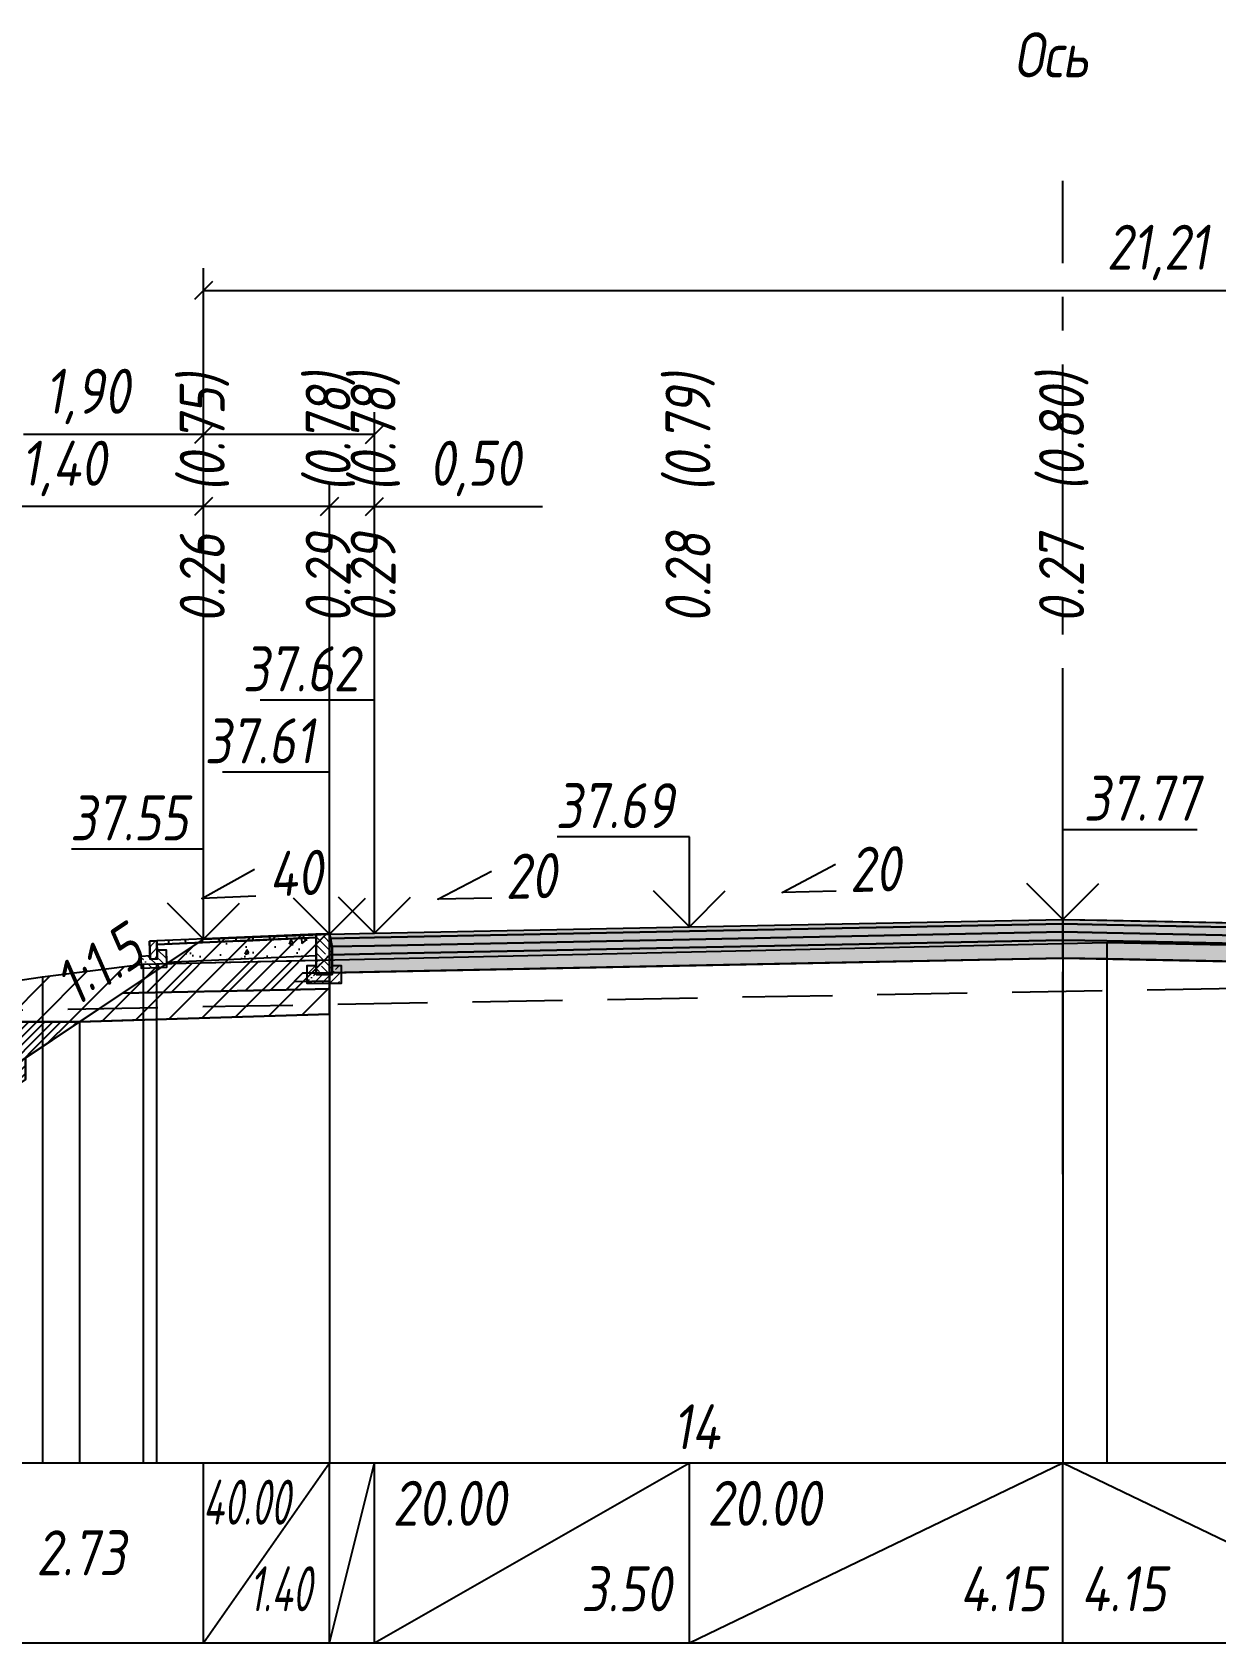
# Model space of a CAD drawing. Extents: x -717 to 1451, y -133302 to 233.
# Drawn here: x -238.1 to -172.3, y -111398.1 to -111308.6 of the extents above; entities that cross this region are included whole.
import ezdxf
from ezdxf.enums import TextEntityAlignment as Align

# ---------------------------------------------------------------- set-up
doc = ezdxf.new("R2010")
doc.units = 0
doc.linetypes.add('осевая2', pattern=[1.125, 0.75, -0.125, 0.125, -0.125])
doc.linetypes.add('штриховая', pattern=[0.75, 0.5, -0.25])
for name, color, linetype in [('Интерполированный поперечник', 2, 'Continuous'), ('КОД_399', 252, 'Continuous'), ('Код_514', 1, 'Continuous'), ('Контур_0', 7, 'Continuous'), ('Контур_2521', 7, 'Continuous'), ('Контур_2564', 7, 'Continuous'), ('Контур_2660', 7, 'Continuous'), ('Контур_2665', 7, 'Continuous'), ('Контур_400', 7, 'Continuous'), ('Контур_508', 7, 'Continuous'), ('Контур_512', 7, 'Continuous'), ('Контур_513', 7, 'Continuous'), ('Контур_818', 7, 'Continuous'), ('Красный поперечник', 1, 'Continuous'), ('Объём_2501', 7, 'Continuous'), ('Объём_2564', 7, 'Continuous'), ('Объём_2650', 7, 'Continuous'), ('Объём_2660', 7, 'Continuous'), ('Объём_2661', 7, 'Continuous'), ('Объём_2663', 7, 'Continuous'), ('Объём_2665', 7, 'Continuous'), ('Объём_2666', 7, 'Continuous'), ('Объём_2667', 7, 'Continuous'), ('Объём_2668', 7, 'Continuous'), ('Объём_2669', 7, 'Continuous'), ('Объём_2675', 7, 'Continuous'), ('Ось', 1, 'осевая2'), ('Откосы', 7, 'Continuous'), ('Отметки покрытия', 7, 'Continuous'), ('Рабочие отметки', 7, 'Continuous'), ('Рабочие отметки доп.', 7, 'Continuous'), ('Слои выравнивания', 7, 'Continuous'), ('Таблица', 7, 'Continuous'), ('Уклоны проезжей части', 7, 'Continuous'), ('Черный поперечник', 3, 'Continuous')]:
    doc.layers.add(name, color=color, linetype=linetype)
for name, color, linetype, true_color in [('Контур_2540', 2, 'Continuous', 0xffff00), ('Контур_2560', 2, 'Continuous', 0xffff00), ('Контур_2561', 7, 'Continuous', 0xff8040), ('Контур_2562', 3, 'Continuous', 0x00ff00), ('Контур_2563', 7, 'Continuous', 0xff8000), ('Контур_2570', 7, 'Continuous', 0x80ff00), ('Контур_2725', 7, 'Continuous', 0x323232), ('Контур_2736', 4, 'Continuous', 0x00ffff), ('Контур_2737', 4, 'Continuous', 0x00ffff), ('Контур_2738', 4, 'Continuous', 0x00ffff), ('Контур_2739', 4, 'Continuous', 0x00ffff), ('Контур_2745', 7, 'Continuous', 0xa4ffff), ('Контур_2747', 4, 'Continuous', 0x00ffff), ('Контур_2748', 4, 'Continuous', 0x00ffff), ('Контур_2749', 4, 'Continuous', 0x00ffff), ('Контур_2760', 7, 'Continuous', 0x323232), ('Контур_2761', 7, 'Continuous', 0x323232), ('Контур_2762', 7, 'Continuous', 0x323232), ('Контур_2763', 7, 'Continuous', 0x323232), ('Контур_402', 7, 'Continuous', 0xff6464), ('Контур_703', 4, 'Continuous', 0x00ffff), ('Контур_705', 4, 'Continuous', 0x00ffff), ('Объём_2520', 7, 'Continuous', 0x80ffff), ('Объём_2540', 2, 'Continuous', 0xffff00), ('Объём_2560', 2, 'Continuous', 0xffff00), ('Объём_2561', 7, 'Continuous', 0xff8040), ('Объём_2562', 3, 'Continuous', 0x00ff00), ('Объём_2563', 7, 'Continuous', 0xff8000), ('Объём_2600', 7, 'Continuous', 0x808000), ('Объём_2620', 2, 'Continuous', 0xffff00), ('Объём_2746', 2, 'Continuous', 0xffff00)]:
    doc.layers.add(name, color=color, linetype=linetype, true_color=true_color)
doc.styles.get("Standard").update_dxf_attribs({"font": 'txt', "height": 2.5})
doc.styles.add('М', font='romand.shx', dxfattribs={"width": 0.8, "oblique": 10, "height": 2.5})
doc.dimstyles.new('ISO-25', dxfattribs={"dimtxt": 2.5, "dimasz": 2.5, "dimexe": 1.25, "dimexo": 0.625, "dimtad": 1, "dimtxsty": 'Standard', "dimcen": 2.5, "dimadec": 0, "dimazin": 0, "dimtfac": 1, "dimtmove": 0, "dimatfit": 3, "dimfxl": 1, "dimarcsym": 0})

# ---------------------------------------------------------------- blocks, each defined once
blk = doc.blocks.new('_Oblique')
at = {"color": 0, "linetype": 'ByBlock', "lineweight": -2}
blk.add_line((-0.5, -0.5), (0.5, 0.5), dxfattribs=at)
blk = doc.blocks.new('*D2281')
at = {"color": 0, "lineweight": -2, "transparency": 16777216}
for p, q in [((-228.541, -111358.443), (-228.541, -111333.723)), ((-221.541, -111358.163), (-221.541, -111333.723)), ((-228.541, -111334.973), (-239.869, -111334.973)), ((-221.541, -111334.973), (-228.541, -111334.973))]:
    blk.add_line(p, q, dxfattribs=at)
at = {"layer": 'Defpoints', "color": 0, "transparency": 16777216}
for p in [(-221.541, -111334.973), (-221.541, -111358.788), (-228.541, -111359.068)]:
    blk.add_point(p, dxfattribs=at)
at = {"color": 0, "lineweight": -2, "transparency": 16777216, "rotation": 180}
blk.add_blockref('_Oblique', (-228.541, -111334.973), dxfattribs=at)
at = {"color": 0, "lineweight": -2, "transparency": 16777216}
blk.add_blockref('_Oblique', (-221.541, -111334.973), dxfattribs=at)
at = {"color": 0, "transparency": 16777216, "insert": (-236.328, -111332.86), "char_height": 2.5, "width": 8.75, "attachment_point": 5, "style": 'М'}
blk.add_mtext('1,40', dxfattribs=at)
blk = doc.blocks.new('*D2283')
at = {"color": 0, "lineweight": -2, "transparency": 16777216}
for p, q in [((-221.541, -111358.163), (-221.541, -111333.723)), ((-219.041, -111358.113), (-219.041, -111333.723)), ((-221.541, -111334.973), (-219.041, -111334.973)), ((-219.041, -111334.973), (-209.699, -111334.973))]:
    blk.add_line(p, q, dxfattribs=at)
at = {"layer": 'Defpoints', "color": 0, "transparency": 16777216}
for p in [(-219.041, -111334.973), (-221.541, -111358.788), (-219.041, -111358.738)]:
    blk.add_point(p, dxfattribs=at)
at = {"color": 0, "lineweight": -2, "transparency": 16777216, "rotation": 180}
blk.add_blockref('_Oblique', (-221.541, -111334.973), dxfattribs=at)
at = {"color": 0, "lineweight": -2, "transparency": 16777216}
blk.add_blockref('_Oblique', (-219.041, -111334.973), dxfattribs=at)
at = {"color": 0, "transparency": 16777216, "insert": (-213.46, -111332.86), "char_height": 2.5, "width": 9.16667, "attachment_point": 5, "style": 'М'}
blk.add_mtext('0,50', dxfattribs=at)
blk = doc.blocks.new('*D2286')
at = {"color": 0, "lineweight": -2, "transparency": 16777216}
for p, q in [((-228.541, -111358.443), (-228.541, -111329.723)), ((-219.041, -111358.113), (-219.041, -111329.723)), ((-228.541, -111330.973), (-238.545, -111330.973)), ((-219.041, -111330.973), (-228.541, -111330.973))]:
    blk.add_line(p, q, dxfattribs=at)
at = {"layer": 'Defpoints', "color": 0, "transparency": 16777216}
for p in [(-219.041, -111330.973), (-219.041, -111358.738), (-228.541, -111359.068)]:
    blk.add_point(p, dxfattribs=at)
at = {"color": 0, "lineweight": -2, "transparency": 16777216, "rotation": 180}
blk.add_blockref('_Oblique', (-228.541, -111330.973), dxfattribs=at)
at = {"color": 0, "lineweight": -2, "transparency": 16777216}
blk.add_blockref('_Oblique', (-219.041, -111330.973), dxfattribs=at)
at = {"color": 0, "transparency": 16777216, "insert": (-235.005, -111328.86), "char_height": 2.5, "width": 8.75, "attachment_point": 5, "style": 'М'}
blk.add_mtext('1,90', dxfattribs=at)
blk = doc.blocks.new('*D2287')
at = {"color": 0, "lineweight": -2, "transparency": 16777216}
for p, q in [((-228.541, -111358.443), (-228.541, -111321.723)), ((-122.505, -111358.863), (-122.505, -111321.723)), ((-228.541, -111322.973), (-122.505, -111322.973))]:
    blk.add_line(p, q, dxfattribs=at)
at = {"layer": 'Defpoints', "color": 0, "transparency": 16777216}
for p in [(-122.505, -111322.973), (-228.541, -111359.068), (-122.505, -111359.488)]:
    blk.add_point(p, dxfattribs=at)
at = {"color": 0, "lineweight": -2, "transparency": 16777216, "rotation": 180}
blk.add_blockref('_Oblique', (-228.541, -111322.973), dxfattribs=at)
at = {"color": 0, "lineweight": -2, "transparency": 16777216}
blk.add_blockref('_Oblique', (-122.505, -111322.973), dxfattribs=at)
at = {"color": 0, "transparency": 16777216, "insert": (-175.523, -111320.86), "char_height": 2.5, "width": 10.83333, "attachment_point": 5, "style": 'М'}
blk.add_mtext('21,21', dxfattribs=at)
blk = doc.blocks.new('Тротуар1')
at = {"linetype": 'Continuous', "lineweight": 13}
h = blk.add_hatch(dxfattribs=at)
h.set_pattern_fill('ANSI35', scale=5, angle=90)
h.set_pattern_definition([(135, (-1541.6927, -4801.9416), (-0.88388348, -0.88388348), []), (135, (-1541.6927, -4801.0577), (-0.88388348, -0.88388348), [1.5625, -0.3125, 0, -0.3125])])
h.paths.add_polyline_path([(-16.72, -1.24), (-17.72, -1.24), (-17.72, -2.24), (-18.52, -2.24), (-18.52, -1.85), (-19.52, -1.89), (-19.52, -3.24), (-16.72, -3.24)])
h = blk.add_hatch(dxfattribs=at)
h.set_pattern_fill('ANSI35', scale=5)
h.set_pattern_definition([(45, (-1541.6927, -4800.4416), (-0.88388348, 0.88388348), []), (45, (-1540.8088, -4800.4416), (-0.88388348, 0.88388348), [1.5625, -0.3125, 0, -0.3125])])
h.paths.add_polyline_path([(-17.72, -0.24), (-18.52, -0.24), (-18.52, -2.24), (-17.72, -2.24)])
at = {"linetype": 'Continuous'}
h = blk.add_hatch(dxfattribs=at)
h.set_pattern_fill('ANSI31', color=256, scale=15, angle=45, style=0)
h.set_pattern_definition([(90, (-1932.1888, -4954.235), (-1.875, 3e-16), [])])
h.paths.add_polyline_path([(0, 0), (-17.72, -0.24), (-17.71, -0.63), (-11.04, -0.58), (0, -0.4)])
at = {"layer": 'КОД_399'}
h = blk.add_hatch(dxfattribs=at)
h.set_pattern_fill('AR-CONC', scale=0.7, angle=45, style=0)
h.set_pattern_definition([(95, (-1932.189, -4954.235), (3.860864, 3.2396496), [0.525, -5.775]), (40, (-1932.189, -4954.235), (-4.409945, 3.036377), [0.42, -4.62]), (145.45144, (-1931.867, -4953.965), (-0.549081, 6.2760265), [0.4461813, -4.907995]), (91.1842, (-1933.179, -4953.245), (6.101854, 4.4632964), [0.7875, -8.6625]), (141.63564, (-1932.67, -4952.873), (-0.1953, 9.447982), [0.669272, -7.361996]), (36.18416, (-1933.179, -4953.245), (-0.1953, 9.447982), [0.63, -6.93]), (66, (-1932.4363, -4952.9975), (4.947401, 0.9616773), [0.525, -5.775]), (11, (-1932.4363, -4952.9975), (-2.38496, 4.793659), [0.42, -4.62]), (116.45144, (-1932.024, -4952.9174), (2.562441, 5.7553363), [0.4461813, -4.907995]), (82.5, (-1932.1888, -4954.235), (-1.5875523, 1.7079287), [0, -4.564, 0, -4.69, 0, -4.6375]), (52.5, (-1932.1888, -4954.235), (-0.6501106, 3.2543661), [0, -2.674, 0, -4.459, 0, -1.7675]), (12.5, (-1933.2926, -4955.3388), (2.7539272, 2.5306453), [0, -1.75, 0, -5.46, 0, -7.245]), (2.5, (-1933.7876, -4955.8337), (2.3911299, 3.3821186), [0, -2.275, 0, -3.626, 0, -5.145])])
h.paths.add_polyline_path([(0, -0.4), (-17.71, -0.63), (-17.72, -1.24), (-16.71, -1.24), (-16.72, -2.62), (-0.07, -2.41)])
at = {"linetype": 'Continuous'}
blk.add_lwpolyline([(-17.72, -1.24), (-16.72, -1.24), (-16.72, -3.24), (-19.52, -3.24), (-19.52, -1.89), (-18.52, -1.85)], dxfattribs=at)
at = {"color": 7, "lineweight": 30}
for points in [[(-18.52, -0.24), (-18.52, -2.24), (-17.72, -2.24), (-17.72, -0.24), (-18.52, -0.24)], [(-8.6, -0.53), (0, -0.4)]]:
    blk.add_lwpolyline(points, dxfattribs=at)
for points in [[(0, 0), (-17.72, -0.24), (-17.72, -0.63), (0, -0.4)], [(0, -0.4), (-17.71, -0.63), (-17.72, -1.24), (-16.71, -1.24), (-16.72, -2.62), (-0.07, -2.39)]]:
    blk.add_lwpolyline(points, close=True)
blk = doc.blocks.new('БР100.30.18')
at = {"linetype": 'Continuous', "lineweight": 13}
h = blk.add_hatch(dxfattribs=at)
h.set_pattern_fill('ANSI35', scale=5)
h.set_pattern_definition([(45, (-1504.996, -4799.2297), (-0.88388348, 0.88388348), []), (45, (-1504.1121, -4799.2297), (-0.88388348, 0.88388348), [1.5625, -0.3125, 0, -0.3125])])
h.paths.add_polyline_path([(0.3, 3.47), (1.8, 3.47), (1.8, -1.03), (0, -1.03), (0, 1.97)])
h = blk.add_hatch(dxfattribs=at)
h.set_pattern_fill('ANSI35', scale=5, angle=90)
h.set_pattern_definition([(135, (-1504.996, -4800.7297), (-0.88388348, -0.88388348), []), (135, (-1504.996, -4799.8458), (-0.88388348, -0.88388348), [1.5625, -0.3125, 0, -0.3125])])
h.paths.add_polyline_path([(-1, -0.03), (0, -0.03), (0, -1.03), (1.8, -1.03), (1.8, -0.03), (2.8, -0.03), (2.8, -2.03), (-1, -2.03)])
at = {"color": 7, "lineweight": 30}
blk.add_lwpolyline([(1.8, -1.03), (0, -1.03), (0, 1.97), (0.3, 3.47), (1.8, 3.47)], close=True, dxfattribs=at)
at = {"linetype": 'Continuous'}
blk.add_lwpolyline([(0, -0.03), (-1, -0.03), (-1, -2.03), (2.8, -2.03), (2.8, -0.03), (1.8, -0.03)], dxfattribs=at)

msp = doc.modelspace()

# ---------------------------------------------------------------- hatches: boundary and pattern name
at = {"layer": 'Объём_2563'}
h = msp.add_hatch(dxfattribs=at)
h.set_pattern_fill('ANSI31', color=256, scale=0.3)
h.set_pattern_definition([(45, (-356.5885, 12.8945), (-0.673519209, 0.673519209), [])])
h.paths.add_polyline_path([(-228.541, -111359.005), (-221.541, -111358.725), (-221.541, -111360.875), (-223.041, -111360.905), (-223.959, -111361.824), (-233.041, -111362.005)])
at = {"layer": 'Объём_2600'}
h = msp.add_hatch(dxfattribs=at)
h.set_pattern_fill('ANSI31', color=6, scale=0.4)
h.set_pattern_definition([(45, (-356.5885, 12.8945), (-0.898025612, 0.898025612), [])])
h.paths.add_polyline_path([(-254.002, -111362.977), (-241.752, -111361.095), (-240.046, -111360.937), (-239.627, -111361.414), (-237.493, -111361.106), (-231.901, -111360.394), (-221.541, -111360.159), (-221.541, -111363.183), (-235.432, -111363.6), (-250.949, -111363.6), (-251.588, -111363.174), (-254.002, -111363.217)])
at = {"layer": 'Объём_2620'}
h = msp.add_hatch(dxfattribs=at)
h.set_pattern_fill('ANSI31', color=2, scale=0.1)
h.set_pattern_definition([(45, (-356.58848, 12.8945), (-0.224506403, 0.224506403), [])])
h.paths.add_polyline_path([(-247.941, -111365.605), (-250.949, -111363.6), (-235.432, -111363.6), (-238.441, -111365.605), (-238.441, -111366.807), (-241.888, -111369.105), (-244.494, -111369.105), (-247.941, -111366.807)])
at = {"layer": 'Слои выравнивания'}
for color, points in [(2, [(-221.541, -111358.725), (-219.041, -111358.675), (-201.541, -111358.325), (-180.773, -111357.91), (-180.773, -111358.16), (-201.541, -111358.575), (-219.041, -111358.925), (-221.541, -111358.975)]), (2, [(-180.773, -111357.91), (-178.342, -111357.959), (-160.005, -111358.325), (-142.505, -111358.675), (-140.005, -111358.725), (-140.005, -111358.975), (-142.505, -111358.925), (-160.005, -111358.575), (-178.342, -111358.209), (-180.773, -111358.16)]), (3, [(-221.541, -111358.975), (-219.041, -111358.925), (-201.541, -111358.575), (-180.773, -111358.16), (-180.773, -111358.61), (-201.541, -111359.025), (-219.041, -111359.375), (-221.541, -111359.425)]), (4, [(-221.541, -111359.425), (-219.041, -111359.375), (-201.541, -111359.025), (-180.773, -111358.61), (-180.773, -111359.06), (-201.541, -111359.475), (-219.041, -111359.825), (-221.541, -111359.875)]), (3, [(-180.773, -111358.16), (-178.342, -111358.209), (-160.005, -111358.575), (-142.505, -111358.925), (-140.005, -111358.975), (-140.005, -111359.425), (-142.505, -111359.375), (-160.005, -111359.025), (-178.342, -111358.659), (-180.773, -111358.61)]), (4, [(-180.773, -111358.61), (-178.342, -111358.659), (-160.005, -111359.025), (-142.505, -111359.375), (-140.005, -111359.425), (-140.005, -111359.875), (-142.505, -111359.825), (-160.005, -111359.475), (-178.342, -111359.109), (-180.773, -111359.06)]), (5, [(-221.541, -111359.875), (-219.041, -111359.825), (-201.541, -111359.475), (-180.773, -111359.06), (-180.773, -111360.06), (-201.541, -111360.475), (-219.041, -111360.825), (-221.541, -111360.875)]), (5, [(-180.773, -111359.06), (-178.342, -111359.109), (-160.005, -111359.475), (-142.505, -111359.825), (-140.005, -111359.875), (-140.005, -111360.875), (-142.505, -111360.825), (-160.005, -111360.475), (-178.342, -111360.109), (-180.773, -111360.06)])]:
    msp.add_hatch(color=color, dxfattribs=at).paths.add_polyline_path(points)

# ---------------------------------------------------------------- linework, layer by layer
at = {"layer": 'Интерполированный поперечник', "linetype": 'штриховая', "ltscale": 10, "flags": 128}
msp.add_lwpolyline([(-258.581, -111363.299), (-115.006, -111360.728)], dxfattribs=at)
at = {"layer": 'Код_514'}
for p, q in [((-228.541, -111398.105), (-228.541, -111388.105)), ((-228.541, -111398.105), (-221.541, -111388.105)), ((-221.541, -111398.105), (-221.541, -111388.105)), ((-221.541, -111398.105), (-219.041, -111388.105)), ((-219.041, -111398.105), (-219.041, -111388.105)), ((-219.041, -111398.105), (-201.541, -111388.105)), ((-201.541, -111398.105), (-201.541, -111388.105)), ((-201.541, -111398.105), (-180.773, -111388.105)), ((-180.773, -111398.105), (-180.773, -111388.105)), ((-180.773, -111388.105), (-160.005, -111398.105))]:
    msp.add_line(p, q, dxfattribs=at)
at = {"layer": 'Контур_0', "flags": 128}
for points in [[(-228.541, -111359.005), (-234.329, -111362.865), (-234.329, -111362.865), (-234.329, -111362.865), (-234.329, -111362.865), (-234.329, -111362.865), (-234.329, -111362.865), (-234.329, -111362.865), (-234.329, -111362.865), (-234.329, -111362.865), (-234.329, -111362.865), (-234.329, -111362.865), (-234.329, -111362.865), (-234.329, -111362.865), (-234.329, -111362.865), (-242.191, -111368.105)], [(-228.541, -111359.005), (-234.329, -111362.865), (-234.329, -111362.865), (-234.329, -111362.865), (-234.329, -111362.865), (-234.329, -111362.865), (-234.329, -111362.865), (-234.329, -111362.865), (-234.329, -111362.865), (-234.329, -111362.865), (-234.329, -111362.865), (-234.329, -111362.865), (-234.329, -111362.865), (-234.329, -111362.865), (-234.329, -111362.865), (-242.191, -111368.105)], [(-233.041, -111362.005), (-223.959, -111361.824), (-223.041, -111360.905), (-221.541, -111360.875)], [(-223.041, -111360.905), (-221.541, -111360.875), (-221.541, -111361.775), (-223.959, -111361.824), (-223.041, -111360.905), (-223.041, -111360.905)]]:
    msp.add_lwpolyline(points, dxfattribs=at)
at = {"layer": 'Контур_2521', "color": 250, "flags": 128}
msp.add_lwpolyline([(-223.5, -111361.365), (-221.541, -111361.325)], dxfattribs=at)
at = {"layer": 'Контур_2540', "flags": 128}
msp.add_lwpolyline([(-223.959, -111361.824), (-221.541, -111361.775), (-221.541, -111363.183), (-235.432, -111363.6), (-233.041, -111362.005), (-223.959, -111361.824), (-223.959, -111361.824)], dxfattribs=at)
at = {"layer": 'Контур_2560', "flags": 128}
msp.add_lwpolyline([(-228.541, -111359.005), (-228.541, -111359.005), (-228.541, -111359.005), (-221.541, -111358.725)], dxfattribs=at)
at = {"layer": 'Контур_2561', "flags": 128}
msp.add_lwpolyline([(-221.541, -111358.725), (-221.541, -111358.725), (-228.541, -111359.005), (-228.541, -111359.005), (-221.541, -111358.725)], dxfattribs=at)
at = {"layer": 'Контур_2562', "flags": 128}
msp.add_lwpolyline([(-228.541, -111359.005), (-228.541, -111359.005), (-228.541, -111359.005), (-228.541, -111359.005), (-228.541, -111359.005)], dxfattribs=at)
at = {"layer": 'Контур_2563', "flags": 128}
msp.add_lwpolyline([(-228.541, -111359.005), (-221.541, -111358.725), (-221.541, -111360.875), (-223.041, -111360.905), (-223.959, -111361.824), (-233.041, -111362.005), (-228.541, -111359.005), (-228.541, -111359.005)], dxfattribs=at)
at = {"layer": 'Контур_2564', "flags": 128}
msp.add_lwpolyline([(-228.541, -111359.005), (-221.541, -111358.725)], dxfattribs=at)
at = {"layer": 'Контур_2570', "flags": 128}
msp.add_lwpolyline([(-239.627, -111361.414), (-237.493, -111361.106), (-231.901, -111360.394), (-231.168, -111360.374), (-180.773, -111359.249), (-178.342, -111359.195), (-127.55, -111360.183)], dxfattribs=at)
at = {"layer": 'Контур_2660', "flags": 128}
msp.add_lwpolyline([(-235.432, -111363.6), (-221.541, -111363.183)], dxfattribs=at)
at = {"layer": 'Контур_2665', "flags": 128}
msp.add_lwpolyline([(-228.541, -111359.005), (-228.541, -111359.005)], dxfattribs=at)
at = {"layer": 'Контур_2725', "flags": 128}
msp.add_lwpolyline([(-221.541, -111360.875), (-219.041, -111360.825), (-201.541, -111360.475), (-180.773, -111360.06), (-178.342, -111360.109), (-160.005, -111360.475), (-142.505, -111360.825), (-140.005, -111360.875)], dxfattribs=at)
at = {"layer": 'Контур_2736', "flags": 128}
for points in [[(-228.541, -111359.005), (-234.329, -111362.865)], [(-234.329, -111362.865), (-242.191, -111368.105)]]:
    msp.add_lwpolyline(points, dxfattribs=at)
at = {"layer": 'Контур_2737', "flags": 128}
msp.add_lwpolyline([(-234.329, -111362.865), (-234.329, -111362.865)], dxfattribs=at)
at = {"layer": 'Контур_2738', "flags": 128}
msp.add_lwpolyline([(-234.329, -111362.865), (-234.329, -111362.865)], dxfattribs=at)
at = {"layer": 'Контур_2739', "flags": 128}
msp.add_lwpolyline([(-234.329, -111362.865), (-234.329, -111362.865)], dxfattribs=at)
at = {"layer": 'Контур_2745', "flags": 128}
msp.add_lwpolyline([(-234.329, -111362.865), (-234.329, -111362.865)], dxfattribs=at)
msp.add_lwpolyline([(-234.329, -111362.865), (-234.329, -111362.865)], dxfattribs=at)
msp.add_lwpolyline([(-234.329, -111362.865), (-234.329, -111362.865)], dxfattribs=at)
msp.add_lwpolyline([(-234.329, -111362.865), (-234.329, -111362.865)], dxfattribs=at)
msp.add_lwpolyline([(-234.329, -111362.865), (-234.329, -111362.865)], dxfattribs=at)
msp.add_lwpolyline([(-234.329, -111362.865), (-234.329, -111362.865)], dxfattribs=at)
at = {"layer": 'Контур_2747', "flags": 128}
msp.add_lwpolyline([(-234.329, -111362.865), (-234.329, -111362.865)], dxfattribs=at)
at = {"layer": 'Контур_2748', "flags": 128}
msp.add_lwpolyline([(-234.329, -111362.865), (-234.329, -111362.865)], dxfattribs=at)
at = {"layer": 'Контур_2749', "flags": 128}
msp.add_lwpolyline([(-234.329, -111362.865), (-234.329, -111362.865)], dxfattribs=at)
at = {"layer": 'Контур_2760', "flags": 128}
msp.add_lwpolyline([(-221.541, -111358.725), (-219.041, -111358.675), (-201.541, -111358.325), (-180.773, -111357.91), (-178.342, -111357.959), (-160.005, -111358.325), (-142.505, -111358.675), (-140.005, -111358.725)], dxfattribs=at)
at = {"layer": 'Контур_2761', "flags": 128}
msp.add_lwpolyline([(-221.541, -111358.975), (-219.041, -111358.925), (-201.541, -111358.575), (-180.773, -111358.16), (-178.342, -111358.209), (-160.005, -111358.575), (-142.505, -111358.925), (-140.005, -111358.975)], dxfattribs=at)
at = {"layer": 'Контур_2762', "flags": 128}
msp.add_lwpolyline([(-221.541, -111359.425), (-219.041, -111359.375), (-201.541, -111359.025), (-180.773, -111358.61), (-178.342, -111358.659), (-160.005, -111359.025), (-142.505, -111359.375), (-140.005, -111359.425)], dxfattribs=at)
at = {"layer": 'Контур_2763', "flags": 128}
msp.add_lwpolyline([(-221.541, -111359.875), (-219.041, -111359.825), (-201.541, -111359.475), (-180.773, -111359.06), (-178.342, -111359.109), (-160.005, -111359.475), (-142.505, -111359.825), (-140.005, -111359.875)], dxfattribs=at)
at = {"layer": 'Контур_400', "flags": 128}
for points in [[(-221.541, -111358.725), (-219.041, -111358.675), (-219.041, -111358.675), (-219.041, -111358.675), (-219.041, -111358.675), (-219.041, -111358.675), (-219.041, -111358.675), (-201.541, -111358.325), (-180.773, -111357.91)], [(-180.773, -111357.91), (-160.005, -111358.325), (-142.505, -111358.675), (-142.505, -111358.675), (-142.505, -111358.675), (-142.505, -111358.675), (-142.505, -111358.675), (-142.505, -111358.675), (-140.005, -111358.725)]]:
    msp.add_lwpolyline(points, dxfattribs=at)
at = {"layer": 'Контур_402', "flags": 128}
msp.add_lwpolyline([(-235.432, -111363.6), (-221.541, -111363.183), (-221.541, -111360.875), (-180.773, -111360.06), (-140.005, -111360.875), (-140.005, -111363.183), (-117.666, -111363.853)], dxfattribs=at)
at = {"layer": 'Контур_508', "flags": 128}
msp.add_lwpolyline([(-251.588, -111363.174), (-247.941, -111365.605), (-247.941, -111366.807), (-244.494, -111369.105), (-244.191, -111369.105), (-242.191, -111369.105), (-241.888, -111369.105), (-238.441, -111366.807), (-238.441, -111365.605), (-235.432, -111363.6), (-221.541, -111363.183), (-221.541, -111360.875), (-180.773, -111360.06), (-140.005, -111360.875), (-140.005, -111363.183), (-117.666, -111363.853), (-116.34, -111364.737), (-116.037, -111364.737), (-114.037, -111364.737), (-113.734, -111364.737), (-110.287, -111362.439), (-110.287, -111361.237), (-109.263, -111360.554)], dxfattribs=at)
at = {"layer": 'Контур_512', "flags": 128}
msp.add_lwpolyline([(-251.588, -111363.174), (-247.941, -111365.605), (-247.941, -111366.807), (-244.494, -111369.105), (-244.191, -111369.105), (-242.191, -111369.105), (-241.888, -111369.105), (-238.441, -111366.807), (-238.441, -111365.605), (-235.432, -111363.6), (-221.541, -111363.183)], dxfattribs=at)
at = {"layer": 'Контур_513', "flags": 128}
msp.add_lwpolyline([(-251.588, -111363.174), (-247.941, -111365.605), (-247.941, -111366.807), (-244.494, -111369.105), (-244.191, -111369.105), (-242.191, -111369.105), (-241.888, -111369.105), (-238.441, -111366.807), (-238.441, -111365.605), (-235.432, -111363.6), (-221.541, -111363.183), (-221.541, -111360.875), (-180.773, -111360.06), (-140.005, -111360.875), (-140.005, -111363.183), (-117.666, -111363.853), (-116.34, -111364.737), (-116.037, -111364.737), (-114.037, -111364.737), (-113.734, -111364.737), (-110.287, -111362.439), (-110.287, -111361.237), (-109.263, -111360.554)], dxfattribs=at)
at = {"layer": 'Контур_703', "flags": 128}
msp.add_lwpolyline([(-228.541, -111359.005), (-234.329, -111362.865)], dxfattribs=at)
at = {"layer": 'Контур_705', "flags": 128}
msp.add_lwpolyline([(-234.329, -111362.865), (-234.329, -111362.865)], dxfattribs=at)
at = {"layer": 'Контур_818', "flags": 128}
msp.add_lwpolyline([(-251.588, -111362.607), (-241.752, -111361.095), (-240.046, -111360.937), (-239.627, -111361.414), (-237.493, -111361.106), (-231.901, -111360.394), (-231.168, -111360.374), (-180.773, -111359.249), (-178.342, -111359.195), (-127.55, -111360.183), (-126.324, -111360.211), (-117.672, -111360.589), (-110.857, -111360.707), (-110.714, -111360.683), (-109.416, -111360.499), (-109.281, -111360.552), (-109.263, -111360.554)], dxfattribs=at)
at = {"layer": 'Красный поперечник'}
for p, q in [((-201.541, -111358.325), (-180.773, -111357.91)), ((-180.773, -111357.91), (-160.005, -111358.325)), ((-228.541, -111359.005), (-221.541, -111358.725)), ((-221.541, -111358.725), (-219.041, -111358.675)), ((-219.041, -111358.675), (-201.541, -111358.325)), ((-242.191, -111368.105), (-228.541, -111359.005)), ((-221.541, -111363.183), (-221.541, -111388.105)), ((-235.432, -111363.6), (-235.432, -111388.105))]:
    msp.add_line(p, q, dxfattribs=at)
at = {"layer": 'Объём_2501', "flags": 128}
for points in [[(-221.541, -111358.725), (-219.041, -111358.675), (-219.041, -111358.675), (-219.041, -111358.675), (-219.041, -111358.675), (-219.041, -111358.675), (-219.041, -111358.675), (-201.541, -111358.325), (-180.773, -111357.91)], [(-180.773, -111357.91), (-160.005, -111358.325), (-142.505, -111358.675), (-142.505, -111358.675), (-142.505, -111358.675), (-142.505, -111358.675), (-142.505, -111358.675), (-142.505, -111358.675), (-140.005, -111358.725)]]:
    msp.add_lwpolyline(points, dxfattribs=at)
at = {"layer": 'Объём_2520', "color": 250, "flags": 128}
msp.add_lwpolyline([(-223.041, -111360.905), (-221.541, -111360.875), (-221.541, -111361.775), (-223.959, -111361.824), (-223.041, -111360.905), (-223.041, -111360.905)], dxfattribs=at)
at = {"layer": 'Объём_2540', "flags": 128}
msp.add_lwpolyline([(-223.959, -111361.824), (-221.541, -111361.775), (-221.541, -111363.183), (-235.432, -111363.6), (-233.041, -111362.005), (-223.959, -111361.824), (-223.959, -111361.824)], dxfattribs=at)
at = {"layer": 'Объём_2560', "flags": 128}
msp.add_lwpolyline([(-228.541, -111359.005), (-228.541, -111359.005), (-228.541, -111359.005), (-221.541, -111358.725)], dxfattribs=at)
at = {"layer": 'Объём_2561', "flags": 128}
msp.add_lwpolyline([(-221.541, -111358.725), (-221.541, -111358.725), (-228.541, -111359.005), (-228.541, -111359.005), (-221.541, -111358.725)], dxfattribs=at)
at = {"layer": 'Объём_2562', "flags": 128}
msp.add_lwpolyline([(-228.541, -111359.005), (-228.541, -111359.005), (-228.541, -111359.005), (-228.541, -111359.005), (-228.541, -111359.005)], dxfattribs=at)
at = {"layer": 'Объём_2563', "color": 250, "flags": 128}
msp.add_lwpolyline([(-228.541, -111359.005), (-221.541, -111358.725), (-221.541, -111360.875), (-223.041, -111360.905), (-223.959, -111361.824), (-233.041, -111362.005), (-228.541, -111359.005), (-228.541, -111359.005)], dxfattribs=at)
at = {"layer": 'Объём_2564', "flags": 128}
msp.add_lwpolyline([(-228.541, -111359.005), (-221.541, -111358.725)], dxfattribs=at)
at = {"layer": 'Объём_2620', "flags": 128}
msp.add_lwpolyline([(-247.941, -111365.605), (-250.949, -111363.6), (-235.432, -111363.6), (-238.441, -111365.605), (-238.441, -111366.807), (-241.888, -111369.105), (-244.494, -111369.105), (-247.941, -111366.807), (-247.941, -111365.605), (-247.941, -111365.605)], dxfattribs=at)
at = {"layer": 'Объём_2650', "color": 6, "flags": 128}
msp.add_lwpolyline([(-254.002, -111362.977), (-241.752, -111361.095), (-240.046, -111360.937), (-239.627, -111361.414), (-237.493, -111361.106), (-231.901, -111360.394), (-221.541, -111360.159), (-221.541, -111363.183), (-235.432, -111363.6), (-250.949, -111363.6), (-251.588, -111363.174), (-254.002, -111363.217), (-254.002, -111362.977), (-254.002, -111362.977)], dxfattribs=at)
at = {"layer": 'Объём_2660', "flags": 128}
msp.add_lwpolyline([(-235.432, -111363.6), (-221.541, -111363.183)], dxfattribs=at)
at = {"layer": 'Объём_2661', "flags": 128}
msp.add_lwpolyline([(-228.541, -111359.005), (-234.329, -111362.865), (-235.432, -111363.6)], dxfattribs=at)
at = {"layer": 'Объём_2663', "flags": 128}
msp.add_lwpolyline([(-235.432, -111363.6), (-242.191, -111368.105)], dxfattribs=at)
at = {"layer": 'Объём_2665', "flags": 128}
msp.add_lwpolyline([(-228.541, -111359.005), (-228.541, -111359.005)], dxfattribs=at)
at = {"layer": 'Объём_2666', "flags": 128}
for points in [[(-228.541, -111359.005), (-234.329, -111362.865)], [(-234.329, -111362.865), (-235.432, -111363.6)]]:
    msp.add_lwpolyline(points, dxfattribs=at)
at = {"layer": 'Объём_2667', "flags": 128}
msp.add_lwpolyline([(-234.329, -111362.865), (-234.329, -111362.865)], dxfattribs=at)
at = {"layer": 'Объём_2668', "flags": 128}
msp.add_lwpolyline([(-234.329, -111362.865), (-234.329, -111362.865)], dxfattribs=at)
at = {"layer": 'Объём_2669', "flags": 128}
msp.add_lwpolyline([(-234.329, -111362.865), (-234.329, -111362.865)], dxfattribs=at)
at = {"layer": 'Объём_2675', "flags": 128}
msp.add_lwpolyline([(-234.329, -111362.865), (-234.329, -111362.865)], dxfattribs=at)
msp.add_lwpolyline([(-234.329, -111362.865), (-234.329, -111362.865)], dxfattribs=at)
msp.add_lwpolyline([(-234.329, -111362.865), (-234.329, -111362.865)], dxfattribs=at)
msp.add_lwpolyline([(-234.329, -111362.865), (-234.329, -111362.865)], dxfattribs=at)
msp.add_lwpolyline([(-234.329, -111362.865), (-234.329, -111362.865)], dxfattribs=at)
msp.add_lwpolyline([(-234.329, -111362.865), (-234.329, -111362.865)], dxfattribs=at)
at = {"layer": 'Объём_2746', "flags": 128}
msp.add_lwpolyline([(-231.901, -111361.246), (-231.901, -111363.494), (-235.432, -111363.6), (-231.901, -111361.246), (-231.901, -111361.246)], dxfattribs=at)
at = {"layer": 'Ось', "ltscale": 15}
msp.add_line((-180.773, -111372.076), (-180.773, -111316.881), dxfattribs=at)
at = {"layer": 'Откосы', "color": 1, "flags": 128}
for points in [[(-225.646, -111356.626), (-228.644, -111356.746), (-225.706, -111355.128)], [(-212.517, -111356.734), (-215.516, -111356.794), (-212.547, -111355.234)], [(-193.383, -111356.351), (-196.382, -111356.411), (-193.413, -111354.851)]]:
    msp.add_lwpolyline(points, dxfattribs=at)
at = {"layer": 'Отметки покрытия', "color": 1}
for p, q in [((-219.041, -111345.725), (-225.391, -111345.725)), ((-219.041, -111358.675), (-219.041, -111345.725)), ((-221.541, -111349.725), (-227.491, -111349.725)), ((-221.541, -111358.725), (-221.541, -111349.725)), ((-201.541, -111353.325), (-208.891, -111353.325)), ((-201.541, -111358.325), (-201.541, -111353.325)), ((-180.773, -111357.91), (-180.773, -111352.91)), ((-180.773, -111352.91), (-173.323, -111352.91)), ((-228.541, -111354.005), (-235.891, -111354.005)), ((-228.541, -111359.005), (-228.541, -111354.005)), ((-180.773, -111357.91), (-182.773, -111355.91)), ((-180.773, -111357.91), (-178.773, -111355.91)), ((-228.541, -111359.005), (-230.541, -111357.005)), ((-228.541, -111359.005), (-226.541, -111357.005)), ((-221.541, -111358.725), (-223.541, -111356.725)), ((-221.541, -111358.725), (-219.541, -111356.725)), ((-219.041, -111358.675), (-221.041, -111356.675)), ((-219.041, -111358.675), (-217.041, -111356.675)), ((-201.541, -111358.325), (-203.541, -111356.325)), ((-201.541, -111358.325), (-199.541, -111356.325))]:
    msp.add_line(p, q, dxfattribs=at)
at = {"layer": 'Слои выравнивания'}
for p, q in [((-180.773, -111357.91), (-180.773, -111388.105)), ((-221.541, -111358.725), (-221.541, -111388.105))]:
    msp.add_line(p, q, dxfattribs=at)
at = {"layer": 'Слои выравнивания', "color": 2, "flags": 128}
for points in [[(-221.541, -111358.725), (-219.041, -111358.675), (-201.541, -111358.325), (-180.773, -111357.91), (-180.773, -111358.16), (-201.541, -111358.575), (-219.041, -111358.925), (-221.541, -111358.975)], [(-180.773, -111357.91), (-178.342, -111357.959), (-160.005, -111358.325), (-142.505, -111358.675), (-140.005, -111358.725), (-140.005, -111358.975), (-142.505, -111358.925), (-160.005, -111358.575), (-178.342, -111358.209), (-180.773, -111358.16)]]:
    msp.add_lwpolyline(points, close=True, dxfattribs=at)
at = {"layer": 'Слои выравнивания', "color": 3, "flags": 128}
for points in [[(-221.541, -111358.975), (-219.041, -111358.925), (-201.541, -111358.575), (-180.773, -111358.16), (-180.773, -111358.61), (-201.541, -111359.025), (-219.041, -111359.375), (-221.541, -111359.425)], [(-180.773, -111358.16), (-178.342, -111358.209), (-160.005, -111358.575), (-142.505, -111358.925), (-140.005, -111358.975), (-140.005, -111359.425), (-142.505, -111359.375), (-160.005, -111359.025), (-178.342, -111358.659), (-180.773, -111358.61)]]:
    msp.add_lwpolyline(points, close=True, dxfattribs=at)
at = {"layer": 'Слои выравнивания', "color": 4, "flags": 128}
for points in [[(-221.541, -111359.425), (-219.041, -111359.375), (-201.541, -111359.025), (-180.773, -111358.61), (-180.773, -111359.06), (-201.541, -111359.475), (-219.041, -111359.825), (-221.541, -111359.875)], [(-180.773, -111358.61), (-178.342, -111358.659), (-160.005, -111359.025), (-142.505, -111359.375), (-140.005, -111359.425), (-140.005, -111359.875), (-142.505, -111359.825), (-160.005, -111359.475), (-178.342, -111359.109), (-180.773, -111359.06)]]:
    msp.add_lwpolyline(points, close=True, dxfattribs=at)
at = {"layer": 'Слои выравнивания', "color": 5, "flags": 128}
for points in [[(-221.541, -111359.875), (-219.041, -111359.825), (-201.541, -111359.475), (-180.773, -111359.06), (-180.773, -111360.06), (-201.541, -111360.475), (-219.041, -111360.825), (-221.541, -111360.875)], [(-180.773, -111359.06), (-178.342, -111359.109), (-160.005, -111359.475), (-142.505, -111359.825), (-140.005, -111359.875), (-140.005, -111360.875), (-142.505, -111360.825), (-160.005, -111360.475), (-178.342, -111360.109), (-180.773, -111360.06)]]:
    msp.add_lwpolyline(points, close=True, dxfattribs=at)
at = {"layer": 'Таблица'}
for p, q in [((-276.588, -111388.105), (-84.263, -111388.105)), ((-276.588, -111398.105), (-84.263, -111398.105))]:
    msp.add_line(p, q, dxfattribs=at)
at = {"layer": 'Черный поперечник', "color": 7}
for p, q in [((-180.773, -111359.249), (-180.773, -111388.105)), ((-178.342, -111359.195), (-178.342, -111388.105)), ((-231.901, -111360.394), (-231.901, -111388.105)), ((-231.168, -111360.374), (-231.168, -111388.105)), ((-237.493, -111361.106), (-237.493, -111388.105))]:
    msp.add_line(p, q, dxfattribs=at)
at = {"layer": 'Черный поперечник', "flags": 128}
msp.add_lwpolyline([(-276.588, -111358.584), (-275.59, -111358.571), (-272.217, -111358.571), (-272.064, -111358.576), (-271.89, -111358.703), (-264.748, -111363.861), (-263.913, -111364.523), (-262.537, -111365.572), (-256.976, -111365.582), (-256.833, -111365.453), (-255.121, -111363.513), (-254.424, -111363.361), (-254.17, -111363.021), (-254.002, -111362.977), (-241.752, -111361.095), (-240.046, -111360.937), (-239.627, -111361.414), (-237.493, -111361.106), (-231.901, -111360.394), (-231.168, -111360.374), (-180.773, -111359.249), (-178.342, -111359.195), (-127.55, -111360.183)], dxfattribs=at)

# ---------------------------------------------------------------- block references
at = {"xscale": 0.4999999999999981, "yscale": 0.4999999999999981, "zscale": 0.4999999999999981, "rotation": 1.71443905944475}
msp.add_blockref('Тротуар1', (-222.291, -111358.726), dxfattribs=at)
at = {"lineweight": 18, "xscale": -0.5, "yscale": 0.5, "zscale": 0.5, "rotation": 0.05553677703885818}
msp.add_blockref('БР100.30.18', (-221.389, -111360.459), dxfattribs=at)

# ---------------------------------------------------------------- texts
at = {"layer": 'Код_514', "style": 'М', "oblique": 10}
for s, width, p in [('40.00', 0.6, (-228.597, -111389.043)), ('20.00', 0.8, (-218.041, -111389.105)), ('20.00', 0.8, (-200.541, -111389.105))]:
    msp.add_text(s, height=2.5, dxfattribs=dict(at, width=width)).set_placement(p, align=Align.TOP_LEFT)
at = {"layer": 'Код_514', "style": 'М', "oblique": 10, "width": 0.8}
msp.add_text('2.73', height=2.5, dxfattribs=at).set_placement((-235.366, -111393.105), align=Align.MIDDLE_CENTER)
at = {"layer": 'Код_514', "style": 'М', "oblique": 10}
for s, width, p in [('1.40', 0.6, (-222.541, -111397.105)), ('3.50', 0.8, (-202.541, -111397.105)), ('4.15', 0.8, (-181.773, -111397.105))]:
    msp.add_text(s, height=2.5, dxfattribs=dict(at, width=width)).set_placement(p, align=Align.BOTTOM_RIGHT)
at = {"layer": 'Код_514', "style": 'М', "oblique": 10, "width": 0.8}
msp.add_text('4.15', height=2.5, dxfattribs=at).set_placement((-179.773, -111397.105), align=Align.BOTTOM_LEFT)
at = {"layer": 'Ось', "ltscale": 15, "style": 'М', "oblique": 10, "width": 0.8}
msp.add_text('Ось ', height=2.5, dxfattribs=at).set_placement((-180.773, -111311.881), align=Align.BOTTOM_CENTER)
at = {"layer": 'Отметки покрытия', "color": 1, "style": 'М', "oblique": 10, "width": 0.8}
for s, p in [('37.62', (-219.9, -111345.994)), ('37.61', (-222.4, -111349.994)), ('37.69', (-202.4, -111353.594)), ('37.55', (-229.4, -111354.274))]:
    msp.add_text(s, height=2.5, dxfattribs=at).set_placement(p, align=Align.BOTTOM_RIGHT)
msp.add_text('37.77', height=2.5, dxfattribs=at).set_placement((-179.632, -111353.179), align=Align.BOTTOM_LEFT)
at = {"layer": 'Рабочие отметки', "color": 1, "style": 'М', "oblique": 10, "width": 0.8}
for s, p in [('0.26', (-228.619, -111341.475)), ('0.29', (-221.619, -111341.475)), ('0.29', (-219.119, -111341.475)), ('0.28', (-201.619, -111341.475)), ('0.27', (-180.851, -111341.475))]:
    msp.add_text(s, height=2.5, rotation=90, dxfattribs=at).set_placement(p, align=Align.MIDDLE_LEFT)
at = {"layer": 'Рабочие отметки доп.', "color": 1, "style": 'М', "oblique": 10, "width": 0.8}
for s, p in [('(0.75)', (-228.619, -111334.175)), ('(0.78)', (-221.619, -111334.175)), ('(0.78)', (-219.119, -111334.175)), ('(0.79)', (-201.619, -111334.175)), ('(0.80)', (-180.851, -111334.125))]:
    msp.add_text(s, height=2.5, rotation=90, dxfattribs=at).set_placement(p, align=Align.MIDDLE_LEFT)
at = {"layer": 'Слои выравнивания', "style": 'М', "oblique": 10, "width": 0.8}
msp.add_text('14', height=2.5, dxfattribs=at).set_placement((-201.157, -111388.105), align=Align.BOTTOM_CENTER)
at = {"layer": 'Уклоны проезжей части', "color": 1, "style": 'М', "oblique": 10, "width": 0.8}
for s, rotation, p in [('40', 2.29061, (-223.342, -111357.342)), ('20', 1.14576, (-210.311, -111357.501)), ('20', 1.14576, (-191.177, -111357.118)), ('1:1.5', 33.69007, (-233.235, -111362.113))]:
    msp.add_text(s, height=2.5, rotation=rotation, dxfattribs=at).set_placement(p, align=Align.BOTTOM_CENTER)

# ---------------------------------------------------------------- dimensions: what is measured, and where the dimension line sits
at = {"color": 5}
dim = msp.add_linear_dim(base=(-122.505, -111322.973), p1=(-228.541, -111359.068), p2=(-122.505, -111359.488), angle=180, dimstyle='ISO-25', override={"dimasz": 1, "dimlfac": 0.2, "dimzin": 0, "dimtxsty": 'М', "dimblk1": 'Oblique', "dimblk2": 'Oblique', "dimsah": 1}, dxfattribs=at)
dim.commit()
dim.dimension.update_dxf_attribs({"geometry": '*D2287', "text_midpoint": (-175.523, -111320.86)})
for base, p1, p2, picture, middle in [((-219.041, -111330.973), (-228.541, -111359.068), (-219.041, -111358.738), '*D2286', (-235.005, -111330.973)), ((-221.541, -111334.973), (-228.541, -111359.068), (-221.541, -111358.788), '*D2281', (-236.328, -111334.973)), ((-219.041, -111334.973), (-221.541, -111358.788), (-219.041, -111358.738), '*D2283', (-213.46, -111334.973))]:
    dim = msp.add_linear_dim(base=base, p1=p1, p2=p2, angle=180, dimstyle='ISO-25', override={"dimasz": 1, "dimlfac": 0.2, "dimzin": 0, "dimtxsty": 'М', "dimblk1": 'Oblique', "dimblk2": 'Oblique', "dimsah": 1}, dxfattribs=at)
    dim.commit()
    dim.dimension.update_dxf_attribs({"geometry": picture, "text_midpoint": middle, "dimtype": 160})

doc.saveas('drawing.dxf')
